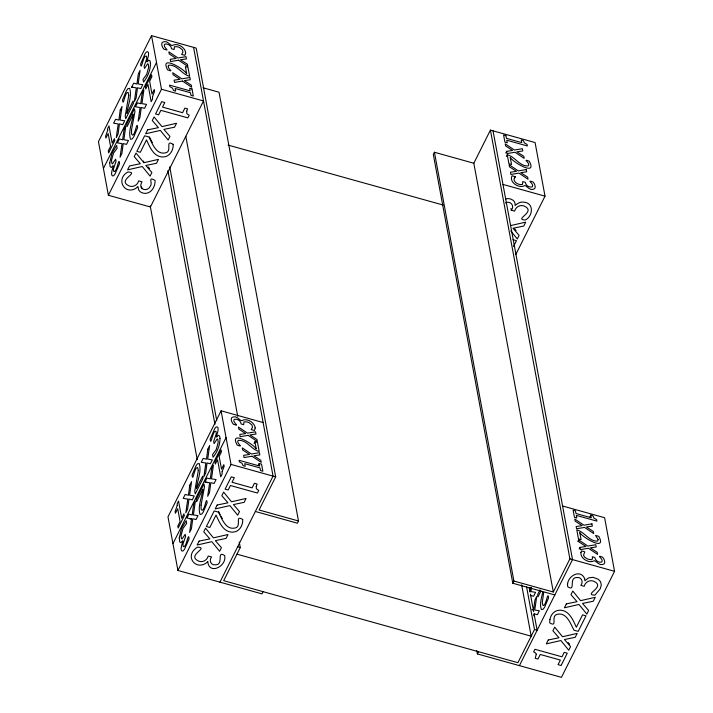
<?xml version="1.0" encoding="UTF-8"?>
<svg xmlns="http://www.w3.org/2000/svg" width="713" height="713" viewBox="0 0 713 713"><rect width="100%" height="100%" fill="white"/><g stroke="black" fill="none" stroke-linecap="round" stroke-linejoin="round"><path stroke-width="1.07" d="M567.459 585.115L567.566 583.439M529.741 591.656L530.285 587.646M533.859 615.889L534.126 613.875L537.397 614.686L539.358 610.783L534.768 610.052L536.737 596.38L534.928 599.981L533.565 610.123L531.916 609.704M531.541 587.414L530.935 591.594L535.561 592.334L533.6 596.246L530.303 595.417M543.68 592.494L542.308 602.521L542.878 605.364L543.52 605.462C546.354 604.9 547.834 590.239 548.511 598.002L544.634 607.2L543.128 609.25L541.399 609.553C539.171 603.92 541.88 597.646 542.62 591.933M151.539 35.65L98.447 141.682L108.385 195.273L150.416 206.993L203.508 100.961L161.477 89.241L151.539 35.65L196.2 48.101L275.673 476.863L259.086 509.991L298.489 520.98L297.383 523.19L255.352 511.471M131.718 87.12L133.67 83.207L136.949 84.018L138.295 73.983L140.105 70.355L138.144 83.956L142.76 84.695L140.809 88.608L137.502 87.779L136.147 97.913L134.338 101.522L136.308 87.842L131.718 87.12L133.465 87.601M103.412 168.482L156.512 62.45M108.385 195.273L161.477 89.241M263.115 422.533L221.083 410.813L167.983 516.845L177.92 570.445L261.983 593.876L263.088 591.665M172.956 543.645L226.048 437.613M205.014 481.97L206.975 478.058L210.273 478.886L211.636 468.753L213.445 465.143L211.467 478.824L216.066 479.546L214.105 483.459L210.834 482.648L209.488 492.683L207.67 496.31L209.64 482.71L205.014 481.97L207.643 482.701M177.92 570.445L231.021 464.413L221.083 410.813M254.069 443.459L254.915 441.775L257.536 442.506L259.202 451.498C251.511 449.769 246.948 439.787 238.4 440.322L237.857 440.919C236.6 443.825 244.684 447.809 237.197 445.081C228.597 429.128 254.131 444.422 256.234 448.94L254.915 441.775M258.364 465.152L259.211 463.468L261.537 464.118L262.856 471.222L260.521 470.571L260.031 467.924L244.719 463.655L245.21 466.302L243.115 465.714L242.046 463.325L239.372 461.819L239.087 460.304L259.684 466.044L259.211 463.468M434.422 152.261L513.895 581.024L553.306 592.004L473.824 163.241L434.422 152.261L433.317 154.471L512.79 583.234L554.821 594.945M219.952 582.156L273.052 476.124L193.571 47.37M239.265 542.076L240.281 547.548L223.686 580.685L517.905 662.689L534.5 629.561L526.595 586.897M473.824 163.241L490.419 130.114L535.08 142.555L545.017 196.155L515.74 254.621M505.767 153.019L506.613 151.334L512.602 150.488L505.615 145.951L505.232 143.866L514.438 150.033L522.379 148.687L522.798 150.951L516.872 151.789L523.788 156.281L524.18 158.375L515.036 152.243L507.032 153.598L506.613 151.334M506.408 156.45L507.246 154.766C514.946 156.495 519.51 166.477 528.057 165.942L528.6 165.345C529.857 162.439 521.773 158.455 529.251 161.183C537.852 177.127 512.317 161.842 510.214 157.323L511.542 164.489L508.913 163.758L507.246 154.766M515.267 176.672C511.123 180.852 518.422 185.745 522.504 184.382L522.754 181.583L525.303 182.287C525.624 185.353 529.189 187.831 532.148 186.904L532.54 186.236C533.627 183.33 525.677 179.293 533.083 182.02C534.848 183.785 536.951 189.177 532.878 189.4C529.518 190.781 525.401 184.15 524.367 185.719C519.144 188.811 508.69 182.207 512.032 175.772L515.267 176.672L514.421 178.357M505.579 199.016C509.84 197.448 516.043 200.389 515.08 205.513C517.237 203.686 520.249 201.494 523.538 202.153C534.117 202.537 533.244 215.941 525.401 219.987C513.672 219.622 534.625 212.608 525.918 206.993C521.756 203.865 515.891 206.066 514.634 211.119L511.292 210.192C515.169 206.012 510.125 200.219 505.49 202.938M513.529 246.493L516.453 240.655L513.004 239.702M562.584 506.007L604.615 517.727L614.553 571.318L561.461 677.35L477.398 653.919L478.503 651.709M512.79 583.234L513.895 581.024M540.017 589.82L537.584 594.687L537.985 596.879L540.855 591.157M589.945 516.809L590.783 515.125L592.868 515.713L593.947 518.101L596.621 519.608L596.906 521.123L576.3 515.383L576.781 517.968L574.446 517.317L573.136 510.205L575.462 510.856L575.952 513.503L591.273 517.772L590.783 515.125M577.797 541.586L578.635 539.901L587.842 546.069L595.792 544.714L596.211 546.978L590.284 547.825L597.2 552.308L597.583 554.402L588.439 548.279L580.435 549.625L580.017 547.37L586.006 546.523L579.027 541.987L578.635 539.901M553.306 592.004L569.892 558.867L490.419 130.114M519.429 665.63L572.521 559.607L493.048 130.844M579.179 549.055L580.017 547.37M143.874 162.707L158.464 159.364L156.504 163.277L145.808 165.487L151.887 172.501L150.069 176.12L142.27 166.503L127.582 169.854L129.543 165.942L140.336 163.723L134.204 156.637L136.014 153.028L143.874 162.707L143.563 161.031M511.034 225.495L525.722 222.144L523.761 226.048L512.968 228.267L519.1 235.361L517.299 238.971L510.74 230.905M189.569 518.788L191.423 519.091M203.036 87.761L219.016 92.218L298.489 520.98M502.986 184.435L545.017 196.155M228.098 145.096L443.147 205.041M231.021 464.413L275.673 476.863M569.892 558.867L614.553 571.318M237.652 546.818L240.281 547.548M534.5 629.561L537.121 630.292L534.082 613.884M236.957 554.17L531.176 636.183L521.649 584.776M141.932 188.508C144.668 190.745 148.999 189.498 150.283 186.236C153.135 182.947 147.217 176.058 155.077 180.371C155.363 185.933 152.11 192.546 146.112 193.339C143.447 193.553 140.559 192.688 138.964 190.424C137.671 188.927 139.053 184.168 136.477 187.929C124.615 195.95 115.176 178.847 127.903 172.011C139.641 172.377 118.688 179.391 127.386 184.997C131.548 188.134 137.413 185.933 138.678 180.879L142.021 181.806C140.898 183.785 139.908 186.779 141.932 188.508L141.62 186.833M148.197 166.931L149.552 168.491M514.706 228.962L516.069 230.531M568.216 642.573L569.58 644.151M152.297 142.591L149.365 136.949M220.985 516.185L222.269 518.538M218.49 511.283L220.121 514.617M510.98 208.517L511.292 210.192M529.215 587.637L530.026 592.004M530.436 594.196L533.68 611.701M476.783 650.639L477.398 653.919M185.808 136.308L237.714 416.312M169.721 166.913L216.761 420.67M167.911 170.559L214.943 424.315M150.211 205.897L197.243 459.653M109.731 162.733L110.15 166.726L111.415 167.466C116.567 160.986 109.116 173.927 112.494 175.906L113.617 175.71L114.927 174.213L119.543 163.723C118.937 156.031 117.208 170.728 114.543 171.494L113.67 171.316L113.42 169.008L116.041 161.272L115.64 159.142L112.494 163.874L111.852 163.286L111.486 160.363L113.483 153.215L117.146 148.197L116.638 145.488L112.057 153.179L109.731 162.733M150.452 63.279C150.479 70.106 147.743 76.799 143.527 82.102L143.028 79.393L146.682 74.375L148.678 67.227L148.313 64.304L147.671 63.715L144.525 68.448L144.133 66.318L146.744 58.582L146.504 56.265L145.63 56.095C142.957 56.862 141.227 71.55 140.621 63.867L145.247 53.377L146.548 51.88L147.671 51.684C151.049 53.662 143.598 66.603 148.759 60.124L150.015 60.863L150.452 63.279M179.266 537.896L179.694 541.889L180.95 542.629C186.111 536.149 178.66 549.09 182.038 551.069L183.152 550.873L184.462 549.384L189.088 538.894C188.482 531.203 186.744 545.9 184.079 546.657L183.205 546.488L182.956 544.171L185.576 536.434L185.184 534.304L182.038 539.037L181.396 538.449L181.031 535.534L183.027 528.378L186.681 523.36L186.182 520.65L181.592 528.351L179.266 537.896M219.987 438.45C220.014 445.269 217.278 451.962 213.062 457.265L212.563 454.555L216.226 449.538L218.214 442.39L217.848 439.466L217.215 438.887L214.069 443.611L213.668 441.481L216.289 433.745L216.039 431.436L215.166 431.267C212.501 432.025 210.772 446.721 210.166 439.03L214.782 428.54L216.092 427.042L217.215 426.846C220.593 428.825 213.134 441.766 218.294 435.286L219.559 436.026L219.987 438.45M207.777 561.648C209.025 575.462 227.26 566.069 224.622 555.543C216.137 550.115 224.212 564.785 215.584 564.812C211.03 565.667 208.606 560.338 211.556 556.969L208.214 556.042C206.957 561.104 201.093 563.297 196.931 560.168C188.223 554.554 209.176 547.548 197.448 547.174C183.17 555.962 196.628 572.307 207.777 561.648M584.66 578.671L584.901 580.756L588.528 577.913L593.073 577.316L598.385 579.321L600.569 581.808L601.309 585.043L600.239 588.778L594.945 595.15C583.207 594.785 604.161 587.77 595.462 582.164C591.3 579.027 585.435 581.229 584.17 586.291L580.828 585.355C583.787 581.995 581.353 576.657 576.808 577.521C568.181 577.539 576.247 592.209 567.771 586.79C565.489 577.289 580.213 567.824 584.66 578.671M168.313 65.756C167.056 68.653 175.14 72.646 167.653 69.91C159.052 53.965 184.596 69.25 186.699 73.769L185.371 66.612L187.991 67.343L189.658 76.336C181.967 74.598 177.403 64.625 168.856 65.15L168.313 65.756M598.189 539.589L597.592 541.114C589.045 541.639 584.482 531.657 576.79 529.928L578.457 538.921L581.077 539.652L579.749 532.486C581.861 537.005 607.396 552.299 598.795 536.345L595.542 535.445L598.189 539.589M128.768 95.373L125.203 116.085L125.702 118.768L133.491 103.216L133.081 101.014L126.878 113.412C127.832 105.23 132.19 96.522 129.668 88.341L127.948 88.644L126.433 90.694L122.565 99.891C123.242 107.654 124.722 93.002 127.556 92.432L128.197 92.53L128.768 95.373M131.522 129.953L131.548 133.991L132.609 135.158C135.452 134.588 136.932 119.936 137.609 127.698L133.732 136.896L132.217 138.946L130.497 139.249C127.975 131.067 132.333 122.36 133.286 114.178L127.083 126.566L126.673 124.374L134.463 108.822L134.962 111.504L131.522 129.953M198.312 470.544L194.747 491.257L195.237 493.931L203.027 478.378L202.626 476.186L196.423 488.574C197.367 480.402 201.734 471.694 199.212 463.512L197.492 463.806L195.977 465.856L192.1 475.054C192.777 482.817 194.257 468.165 197.1 467.603L197.733 467.692L198.312 470.544M201.057 505.125L201.093 509.153L202.153 510.321C204.987 509.759 206.467 495.098 207.144 502.861L203.276 512.059L201.761 514.109L200.032 514.412C197.519 506.23 201.877 497.522 202.831 489.341L196.628 501.738L196.218 499.537L204.007 483.984L204.506 486.667L201.057 505.125M186.708 111.201L186.842 113.643L189.203 115.256L187.884 117.877L160.871 110.346L158.634 114.82L155.577 113.964L161.726 101.674L164.792 102.529L162.502 107.093L182.59 112.699L184.881 108.126L187.617 108.893L186.708 111.201M256.252 486.364L256.386 488.815L258.739 490.419L257.429 493.04L230.415 485.508L228.178 489.983L225.112 489.127L231.27 476.837L234.327 477.692L232.037 482.264L252.135 487.861L254.416 483.289L257.161 484.056L256.252 486.364M536.265 654.213L535.231 658.277L537.967 659.035L540.258 654.463L560.347 660.069L558.056 664.632L561.122 665.487L567.272 653.197L564.215 652.35L561.978 656.816L534.964 649.285L533.645 651.914L535.481 652.903L536.265 654.213M173.17 144.329C173.571 150.149 169.739 156.807 163.393 156.967C153.821 157.332 149.81 147.119 146.504 139.908L140.301 152.297L136.86 151.334L144.65 135.782L148.857 136.958C152.324 143.411 156.209 155.167 165.639 152.823C172.582 151.343 164.685 139.115 173.17 144.329M242.714 519.492C243.115 525.321 239.274 531.969 232.928 532.13C223.365 532.495 219.354 522.281 216.048 515.071L209.845 527.46L206.396 526.506L214.194 510.945L218.401 512.121C221.868 518.574 225.754 530.338 235.183 527.985C242.126 526.506 234.221 514.278 242.714 519.492M549.919 619.57L549.678 622.832C558.163 628.055 550.267 615.818 557.21 614.339C566.639 611.995 570.525 623.75 573.992 630.212L578.198 631.379L585.988 615.827L582.548 614.864L576.345 627.253C573.038 620.052 569.027 609.829 559.455 610.194C554.42 610.319 550.579 614.793 549.919 619.57M185.656 52.798L184.881 55.329L181.646 54.429L182.956 52.111L182.403 49.83L179.64 47.548L177.546 46.764L174.409 46.719L174.15 49.518L171.601 48.805C171.289 45.739 167.715 43.27 164.765 44.188L164.364 44.857C163.286 47.762 171.236 51.808 163.821 49.081C162.065 47.316 159.962 41.924 164.026 41.693C167.395 40.311 171.512 46.942 172.537 45.374C177.287 42.664 185.193 47.334 185.656 52.798M255.192 427.969L254.425 430.492L251.181 429.591L252.491 427.274L251.939 425.001L249.176 422.711L247.081 421.936L243.944 421.882L243.694 424.681L241.146 423.968C240.825 420.902 237.26 418.433 234.31 419.351L233.909 420.019C232.821 422.925 240.771 426.971 233.365 424.244C231.609 422.479 229.497 417.087 233.57 416.864C236.93 415.483 241.056 422.105 242.081 420.545C246.832 417.827 254.728 422.497 255.192 427.969M580.908 552.468C580.168 558.484 588.974 563.689 593.911 560.881C594.936 559.322 599.063 565.944 602.423 564.562C606.496 564.34 604.383 558.947 602.628 557.183C595.221 554.456 603.171 558.502 602.084 561.407L601.683 562.076C598.733 562.994 595.168 560.525 594.847 557.459L592.298 556.746L592.503 558.751L591.567 559.758L587.762 559.126L584.544 557.094L583.528 555.151L584.812 551.835L581.567 550.935L580.908 552.468M120.221 110.069L118.875 120.105L115.604 119.294L113.643 123.206L118.233 123.928L116.264 137.609L118.073 133.999L119.436 123.866L122.734 124.695L124.695 120.782L120.069 120.042L122.039 106.451L120.221 110.069M124.026 129.677L122.663 139.81L119.365 138.982L117.404 142.894L122.021 143.634L120.06 157.225L121.878 153.607L123.224 143.571L126.495 144.382L128.456 140.47L123.857 139.748L125.827 126.067L124.026 129.677M142.092 93.581L140.737 103.724L137.431 102.895L135.479 106.807L140.096 107.547L138.135 121.139L139.944 117.52L141.29 107.485L144.57 108.296L146.522 104.383L141.932 103.661L143.901 89.981L142.092 93.581M189.765 485.232L188.419 495.277L185.139 494.465L183.188 498.369L187.777 499.1L185.808 512.772L187.608 509.171L188.972 499.029L192.278 499.858L194.23 495.945L189.613 495.205L191.574 481.614L189.765 485.232M193.562 504.84L192.207 514.982L188.9 514.153L186.94 518.057L191.565 518.806L189.605 532.397L191.414 528.77L192.76 518.734L196.039 519.545L197.991 515.642L193.401 514.911L195.371 501.23L193.562 504.84M207.831 449.145L206.485 459.181L203.214 458.37L201.253 462.282L205.852 463.004L203.882 476.685L205.683 473.084L207.046 462.942L210.344 463.771L212.305 459.858L207.688 459.119L209.649 445.527L207.831 449.145M107.699 130.229L105.56 136.37L105.88 138.117L108.171 133.545L110.551 146.352L108.26 150.924L108.617 152.876L114.775 140.586L114.41 138.634L112.173 143.108L108.982 125.88L107.672 128.509L107.699 130.229M152.591 96.478L152.502 99.08L151.183 101.709L147.992 84.482L145.755 88.947L145.39 87.004L151.548 74.713L151.905 76.665L149.623 81.229L151.994 94.045L154.284 89.473L154.605 91.219L152.591 96.478M177.243 505.401L175.104 511.542L175.425 513.28L177.715 508.717L180.086 521.524L177.795 526.096L178.161 528.039L184.319 515.757L183.954 513.806L181.717 518.271L178.526 501.052L177.207 503.672L177.243 505.401M222.126 471.641L222.037 474.252L220.727 476.872L217.536 459.644L215.299 464.118L214.934 462.167L221.083 449.876L221.449 451.828L219.158 456.4L221.538 469.207L223.82 464.635L224.149 466.382L222.126 471.641M147.618 129.855L145.657 133.768L160.345 130.417L168.143 140.033L169.961 136.415L163.883 129.392L174.578 127.19L176.539 123.278L161.949 126.62L154.079 116.941L152.279 120.55L158.411 127.636L147.618 129.855M199.087 541.114L197.127 545.026L211.814 541.666L219.613 551.292L221.422 547.664L215.353 540.65L226.048 538.44L228 534.527L213.419 537.869L205.549 528.199L203.749 531.8L209.88 538.894L199.087 541.114M217.153 505.027L215.201 508.93L229.88 505.579L237.687 515.205L239.497 511.577L233.427 504.563L244.113 502.353L246.074 498.44L231.484 501.783L223.624 492.104L221.823 495.713L227.946 502.808L217.153 505.027M548.27 639.98L546.31 643.884L560.899 640.541L568.769 650.22L570.569 646.62L564.438 639.525L575.231 637.306L577.191 633.394L562.504 636.745L554.705 627.128L552.896 630.747L558.965 637.77L548.27 639.98M566.345 603.884L564.384 607.797L578.974 604.455L586.835 614.134L588.644 610.524L582.512 603.439L593.305 601.219L595.266 597.307L580.578 600.658L572.78 591.041L570.961 594.66L577.04 601.683L566.345 603.884M178.607 60.195L170.665 61.541L170.247 59.286L176.173 58.439L169.257 53.947L168.865 51.853L178.009 57.985L186.013 56.639L186.432 58.894L180.442 59.74L187.43 64.277L187.813 66.362L178.607 60.195M182.475 81.059L174.525 82.405L174.106 80.15L180.041 79.303L173.125 74.812L172.733 72.717L181.877 78.849L189.881 77.503L190.3 79.758L184.311 80.605L191.298 85.141L191.681 87.227L182.475 81.059M526.247 169.551L518.306 170.897L509.1 164.73L509.483 166.815L516.47 171.352L510.481 172.198L510.9 174.462L518.904 173.107L528.048 179.239L527.656 177.145L520.74 172.653L526.666 171.815L526.247 169.551M248.151 435.358L240.201 436.712L239.782 434.449L245.709 433.602L238.793 429.119L238.409 427.025L247.545 433.156L255.548 431.802L255.967 434.065L249.987 434.912L256.965 439.44L257.357 441.525L248.151 435.358M252.019 456.222L244.069 457.577L243.65 455.313L249.577 454.466L242.661 449.983L242.277 447.889L251.413 454.021L259.416 452.666L259.835 454.93L253.855 455.776L260.833 460.304L261.225 462.389L252.019 456.222M591.924 523.85L583.974 525.205L574.767 519.037L575.159 521.123L582.138 525.659L576.157 526.506L576.576 528.761L584.571 527.415L593.715 533.538L593.332 531.443L586.416 526.96L592.343 526.114L591.924 523.85M505.927 135.693L503.592 135.042L504.911 142.145L507.246 142.796L506.765 140.211L527.362 145.96L527.085 144.436L524.411 142.939L523.333 140.541L521.248 139.962L521.738 142.609L506.417 138.331L505.927 135.693M192.002 88.947L189.667 88.296L190.148 90.881L169.551 85.141L169.828 86.656L172.501 88.162L173.58 90.551L175.665 91.13L175.175 88.492L190.496 92.761L190.986 95.399L193.321 96.05L192.002 88.947"/></g></svg>
